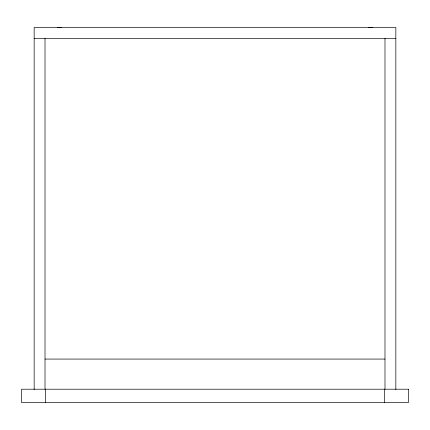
<?xml version="1.0" encoding="UTF-8"?>
<svg xmlns="http://www.w3.org/2000/svg" width="430" height="430" viewBox="0 0 430 430"><rect width="100%" height="100%" fill="white"/><g stroke="black" fill="none" stroke-linecap="round" stroke-linejoin="round"><path stroke-width="0.64" d="M34.158 38.378L395.842 38.378M45.01 359.071L384.99 359.071M395.842 389.575L395.842 27.525L34.158 27.525L34.158 389.575M384.99 38.378L384.99 389.209M384.388 389.209L384.388 402.475M45.612 389.209L45.612 402.475M45.01 38.378L45.01 389.209M368.639 27.601A24.112 24.112 0 0 1 372.407 27.601M57.593 27.601A24.112 24.112 0 0 1 61.361 27.601M408.5 389.209L21.5 389.209L21.5 402.475L408.5 402.475L408.5 389.209"/></g></svg>
